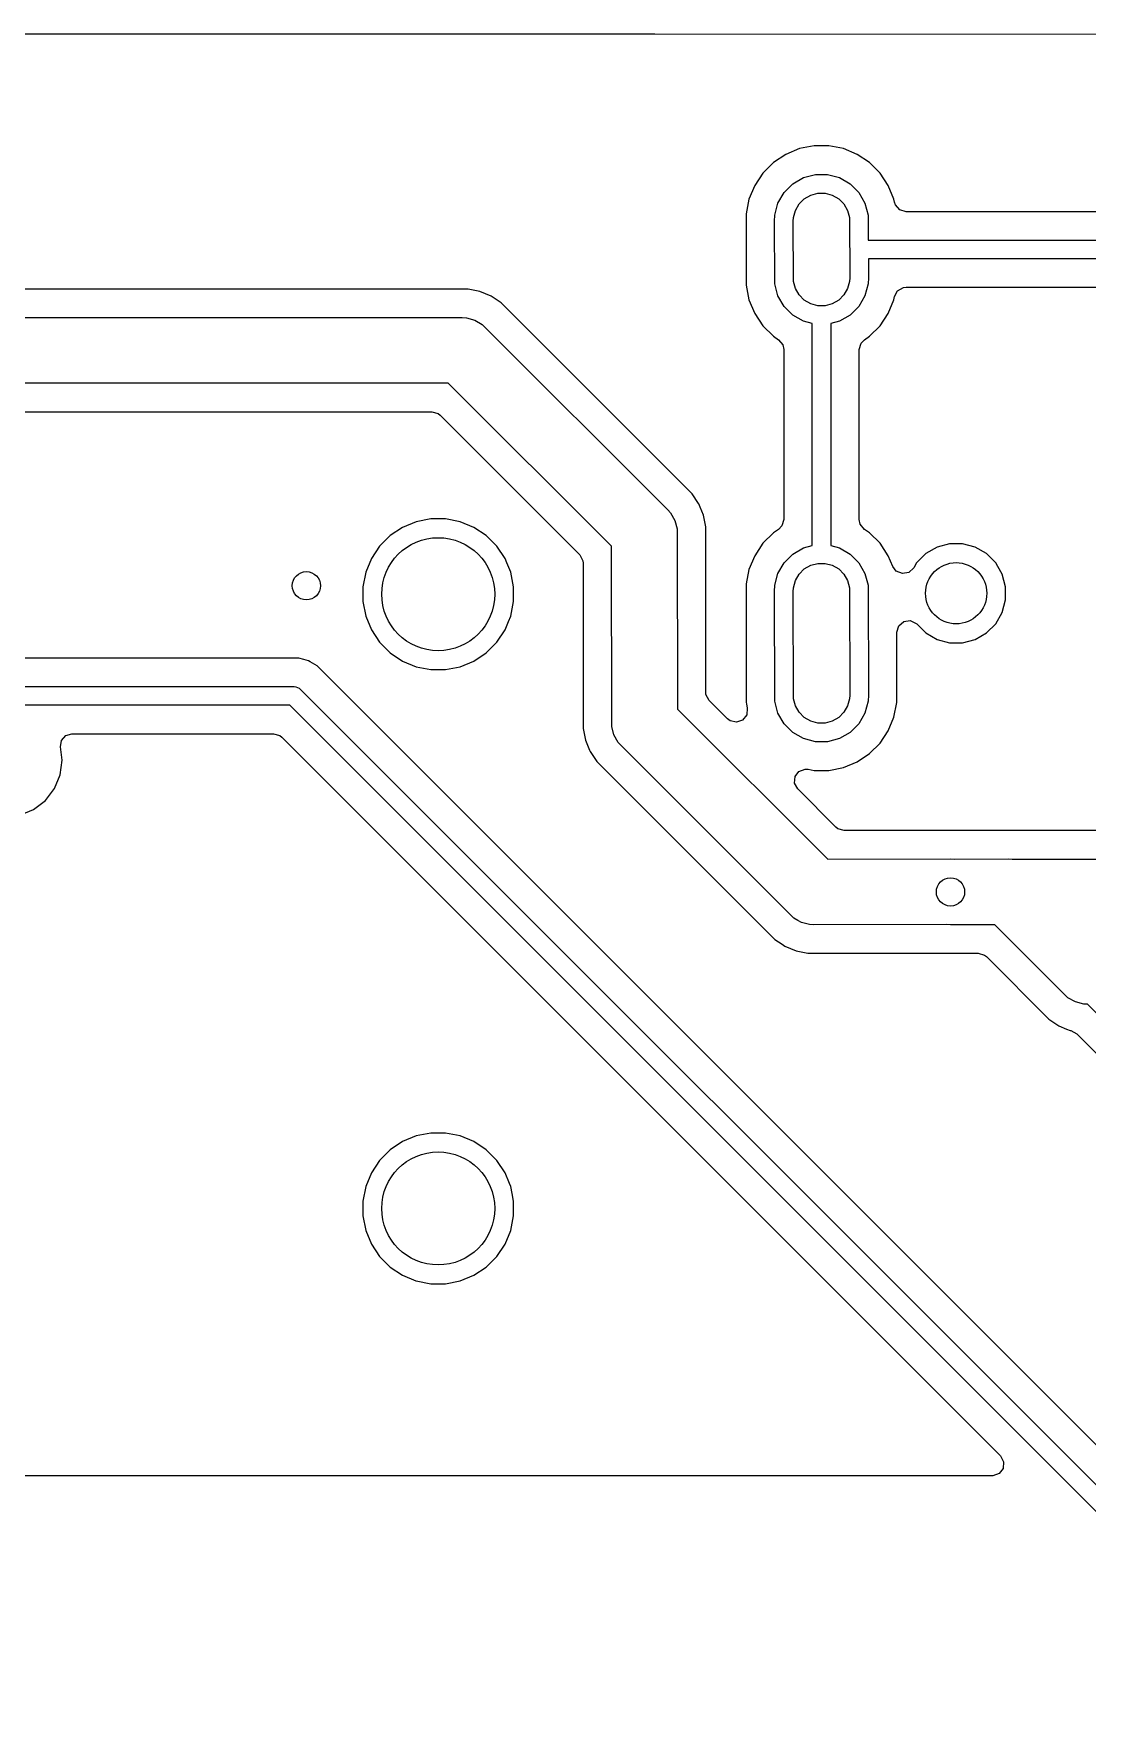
# Model space of a CAD drawing. Extents: x 0.7 to 11, y -6.1 to -1.6.
# Drawn here: x 9.972 to 10.413, y -2.312 to -1.614 of the extents above; entities that cross this region are included whole.
import ezdxf

# ---------------------------------------------------------------- set-up
doc = ezdxf.new("R2010")
doc.units = 0
doc.header["$MEASUREMENT"] = 0
doc.layers.add('BLACK', color=7, linetype='CONTINUOUS')

msp = doc.modelspace()

# ---------------------------------------------------------------- linework, layer by layer
at = {"layer": 'BLACK', "linetype": 'CONTINUOUS'}
for p, q in [((8.1803, -1.61367), (10.23229, -1.61389)), ((10.23229, -1.61389), (10.88058, -1.61396)), ((10.29278, -1.66182), (10.28704, -1.6642)), ((10.29886, -1.66061), (10.29278, -1.66182)), ((10.29278, -1.66182), (10.29278, -1.66182)), ((10.30507, -1.66061), (10.29886, -1.66061)), ((10.29886, -1.66061), (10.29886, -1.66061)), ((10.31116, -1.66182), (10.30507, -1.66061)), ((10.30507, -1.66061), (10.30507, -1.66061)), ((10.3169, -1.6642), (10.31116, -1.66182)), ((10.31116, -1.66182), (10.31116, -1.66182)), ((10.28188, -1.66765), (10.27749, -1.67204)), ((10.28704, -1.6642), (10.28188, -1.66765)), ((10.28188, -1.66765), (10.28188, -1.66765)), ((10.28704, -1.6642), (10.28704, -1.6642)), ((10.32206, -1.66765), (10.3169, -1.6642)), ((10.3169, -1.6642), (10.3169, -1.6642)), ((10.32645, -1.67204), (10.32206, -1.66765)), ((10.32206, -1.66765), (10.32206, -1.66765)), ((10.27749, -1.67204), (10.27404, -1.6772)), ((10.27749, -1.67204), (10.27749, -1.67204)), ((10.28635, -1.68014), (10.28998, -1.67651)), ((10.28998, -1.67651), (10.29444, -1.67394)), ((10.29444, -1.67394), (10.2994, -1.67261)), ((10.2994, -1.67261), (10.30454, -1.67261)), ((10.30454, -1.67261), (10.3095, -1.67394)), ((10.3095, -1.67394), (10.31395, -1.67651)), ((10.31395, -1.67651), (10.31759, -1.68014)), ((10.3299, -1.6772), (10.32645, -1.67204)), ((10.32645, -1.67204), (10.32645, -1.67204)), ((10.27166, -1.68293), (10.27045, -1.68902)), ((10.27404, -1.6772), (10.27166, -1.68293)), ((10.27166, -1.68293), (10.27166, -1.68293)), ((10.27404, -1.6772), (10.27404, -1.6772)), ((10.28378, -1.68459), (10.28635, -1.68014)), ((10.2926, -1.68494), (10.29478, -1.68276)), ((10.29478, -1.68276), (10.29745, -1.68121)), ((10.29745, -1.68121), (10.30043, -1.68042)), ((10.30043, -1.68042), (10.30351, -1.68042)), ((10.30351, -1.68042), (10.30649, -1.68121)), ((10.30649, -1.68121), (10.30916, -1.68276)), ((10.30916, -1.68276), (10.31134, -1.68494)), ((10.31759, -1.68014), (10.32016, -1.68459)), ((10.33227, -1.68293), (10.3299, -1.6772)), ((10.3299, -1.6772), (10.3299, -1.6772)), ((10.33253, -1.68424), (10.33227, -1.68293)), ((10.33227, -1.68293), (10.33227, -1.68293)), ((10.33227, -1.68293), (10.33227, -1.68293)), ((10.27045, -1.68902), (10.27045, -1.71885)), ((10.28228, -1.69213), (10.28245, -1.68956)), ((10.28245, -1.68956), (10.28378, -1.68459)), ((10.29016, -1.69213), (10.29026, -1.69058)), ((10.29026, -1.69058), (10.29106, -1.68761)), ((10.29106, -1.68761), (10.2926, -1.68494)), ((10.31134, -1.68494), (10.31288, -1.68761)), ((10.31288, -1.68761), (10.31368, -1.69058)), ((10.31368, -1.69058), (10.31378, -1.71575)), ((10.32016, -1.68459), (10.32149, -1.68956)), ((10.32149, -1.68956), (10.32155, -1.70007)), ((10.33288, -1.68532), (10.33253, -1.68424)), ((10.33468, -1.68739), (10.33288, -1.68532)), ((10.33732, -1.68817), (10.33468, -1.68739)), ((10.60677, -1.68817), (10.33732, -1.68817)), ((10.28245, -1.71832), (10.28228, -1.69213)), ((10.29026, -1.71729), (10.29016, -1.69213)), ((10.32155, -1.70007), (10.62249, -1.7)), ((10.62254, -1.7078), (10.3216, -1.70787)), ((10.3216, -1.70787), (10.32165, -1.71575)), ((10.27045, -1.71885), (10.27166, -1.72494)), ((10.28378, -1.72328), (10.28245, -1.71832)), ((10.29106, -1.72027), (10.29026, -1.71729)), ((10.31368, -1.71729), (10.31288, -1.72027)), ((10.31378, -1.71575), (10.31368, -1.71729)), ((10.32149, -1.71832), (10.32016, -1.72328)), ((10.32165, -1.71575), (10.32149, -1.71832)), ((10.15422, -1.72057), (4.98752, -1.72057)), ((10.15916, -1.72156), (10.15422, -1.72057)), ((10.15422, -1.72057), (10.15422, -1.72057)), ((10.15916, -1.72156), (10.15916, -1.72156)), ((10.16382, -1.72349), (10.15916, -1.72156)), ((10.16802, -1.72629), (10.16382, -1.72349)), ((10.27166, -1.72494), (10.27166, -1.72494)), ((10.27166, -1.72494), (10.27404, -1.73068)), ((10.28635, -1.72773), (10.28378, -1.72328)), ((10.2926, -1.72294), (10.29106, -1.72027)), ((10.29478, -1.72512), (10.2926, -1.72294)), ((10.29745, -1.72666), (10.29478, -1.72512)), ((10.30916, -1.72512), (10.30649, -1.72666)), ((10.31134, -1.72294), (10.30916, -1.72512)), ((10.31288, -1.72027), (10.31134, -1.72294)), ((10.32016, -1.72328), (10.31759, -1.72773)), ((10.3299, -1.73068), (10.33227, -1.72494)), ((10.33227, -1.72494), (10.33253, -1.72363)), ((10.33253, -1.72363), (10.33381, -1.7212)), ((10.33381, -1.7212), (10.3362, -1.71984)), ((10.3362, -1.71984), (10.33732, -1.7197)), ((10.33732, -1.7197), (10.60677, -1.7197)), ((4.98824, -1.73252), (10.15169, -1.7324)), ((10.15169, -1.7324), (10.15349, -1.73252)), ((10.15349, -1.73252), (10.15697, -1.73345)), ((10.24785, -1.80612), (10.16802, -1.72629)), ((10.16802, -1.72629), (10.16802, -1.72629)), ((10.27404, -1.73068), (10.27404, -1.73068)), ((10.27404, -1.73068), (10.27749, -1.73584)), ((10.28998, -1.73137), (10.28635, -1.72773)), ((10.29444, -1.73393), (10.28998, -1.73137)), ((10.30043, -1.72746), (10.29745, -1.72666)), ((10.30351, -1.72746), (10.30043, -1.72746)), ((10.30649, -1.72666), (10.30351, -1.72746)), ((10.31395, -1.73137), (10.3095, -1.73393)), ((10.31759, -1.72773), (10.31395, -1.73137)), ((10.32645, -1.73584), (10.3299, -1.73068)), ((10.15697, -1.73345), (10.16008, -1.73525)), ((10.16008, -1.73525), (10.2377, -1.8127)), ((10.27749, -1.73584), (10.27749, -1.73584)), ((10.27749, -1.73584), (10.28188, -1.74023)), ((10.29805, -1.7349), (10.29444, -1.73393)), ((10.29809, -1.82769), (10.29805, -1.7349)), ((10.3095, -1.73393), (10.30584, -1.73491)), ((10.30584, -1.73491), (10.30589, -1.8277)), ((10.32206, -1.74023), (10.32645, -1.73584)), ((10.28188, -1.74023), (10.28188, -1.74023)), ((10.28188, -1.74023), (10.28188, -1.74023)), ((10.28188, -1.74023), (10.28403, -1.74167)), ((10.28403, -1.74167), (10.2858, -1.74378)), ((10.2858, -1.74378), (10.2862, -1.74573)), ((10.2862, -1.74573), (10.2862, -1.81687)), ((10.31774, -1.74573), (10.31851, -1.74309)), ((10.31774, -1.81687), (10.31774, -1.74573)), ((10.31851, -1.74309), (10.31991, -1.74167)), ((10.31991, -1.74167), (10.32206, -1.74023)), ((10.14588, -1.75984), (4.99563, -1.75996)), ((10.21418, -1.828), (10.14588, -1.75984)), ((9.93554, -1.77179), (10.13906, -1.77179)), ((10.13906, -1.77179), (10.1417, -1.77257)), ((10.1417, -1.77257), (10.14251, -1.77322)), ((10.14251, -1.77322), (10.20091, -1.83162)), ((10.25054, -1.81014), (10.24785, -1.80612)), ((10.24785, -1.80612), (10.24785, -1.80612)), ((10.13863, -1.81652), (10.13254, -1.81773)), ((10.14484, -1.81652), (10.13863, -1.81652)), ((10.13863, -1.81652), (10.13863, -1.81652)), ((10.15092, -1.81773), (10.14484, -1.81652)), ((10.14484, -1.81652), (10.14484, -1.81652)), ((10.2377, -1.8127), (10.23888, -1.81405)), ((10.23888, -1.81405), (10.24068, -1.81717)), ((10.25065, -1.81031), (10.25054, -1.81014)), ((10.25118, -1.8116), (10.25065, -1.81031)), ((10.25258, -1.81497), (10.25118, -1.8116)), ((10.25356, -1.81992), (10.25258, -1.81497)), ((10.25258, -1.81497), (10.25258, -1.81497)), ((10.25258, -1.81497), (10.25258, -1.81497)), ((10.2862, -1.81687), (10.28543, -1.81951)), ((10.31814, -1.81882), (10.31774, -1.81687)), ((10.12164, -1.82355), (10.11725, -1.82794)), ((10.1268, -1.8201), (10.12164, -1.82355)), ((10.12164, -1.82355), (10.12164, -1.82355)), ((10.13254, -1.81773), (10.1268, -1.8201)), ((10.1268, -1.8201), (10.1268, -1.8201)), ((10.13254, -1.81773), (10.13254, -1.81773)), ((10.15093, -1.81773), (10.15092, -1.81773)), ((10.15666, -1.8201), (10.15093, -1.81773)), ((10.16182, -1.82355), (10.15666, -1.8201)), ((10.15666, -1.8201), (10.15666, -1.8201)), ((10.16621, -1.82794), (10.16182, -1.82355)), ((10.16182, -1.82355), (10.16182, -1.82355)), ((10.24068, -1.81717), (10.24161, -1.82064)), ((10.24161, -1.82064), (10.24161, -1.82067)), ((10.24161, -1.82067), (10.24172, -1.89601)), ((10.25356, -1.88894), (10.25356, -1.81992)), ((10.28188, -1.82237), (10.27749, -1.82676)), ((10.28403, -1.82093), (10.28188, -1.82237)), ((10.28543, -1.81951), (10.28403, -1.82093)), ((10.31991, -1.82093), (10.31814, -1.81882)), ((10.32206, -1.82237), (10.31991, -1.82093)), ((10.32645, -1.82676), (10.32206, -1.82237)), ((10.11725, -1.82794), (10.1138, -1.8331)), ((10.11725, -1.82794), (10.11725, -1.82794)), ((10.16966, -1.8331), (10.16621, -1.82794)), ((10.16621, -1.82794), (10.16621, -1.82794)), ((10.21429, -1.90337), (10.21418, -1.828)), ((10.27749, -1.82676), (10.27404, -1.83192)), ((10.27749, -1.82676), (10.27749, -1.82676)), ((10.28998, -1.83123), (10.29444, -1.82866)), ((10.29444, -1.82866), (10.29809, -1.82769)), ((10.30589, -1.8277), (10.3095, -1.82866)), ((10.3095, -1.82866), (10.31395, -1.83123)), ((10.3299, -1.83192), (10.32645, -1.82676)), ((10.32645, -1.82676), (10.32645, -1.82676)), ((10.35028, -1.82836), (10.34556, -1.83108)), ((10.35554, -1.82695), (10.35028, -1.82836)), ((10.35028, -1.82836), (10.35028, -1.82836)), ((10.36099, -1.82695), (10.35554, -1.82695)), ((10.36625, -1.82836), (10.36099, -1.82695)), ((10.37097, -1.83108), (10.36625, -1.82836)), ((10.36625, -1.82836), (10.36625, -1.82836)), ((10.36625, -1.82836), (10.36625, -1.82836)), ((10.1138, -1.8331), (10.11143, -1.83884)), ((10.1138, -1.8331), (10.1138, -1.8331)), ((10.17042, -1.83493), (10.16966, -1.8331)), ((10.16966, -1.8331), (10.16966, -1.8331)), ((10.17204, -1.83884), (10.17042, -1.83493)), ((10.20091, -1.83162), (10.20223, -1.83403)), ((10.20223, -1.83403), (10.20234, -1.83507)), ((10.20234, -1.83507), (10.20234, -1.9041)), ((10.27166, -1.83766), (10.27045, -1.84375)), ((10.27404, -1.83192), (10.27166, -1.83766)), ((10.27166, -1.83766), (10.27166, -1.83766)), ((10.27404, -1.83192), (10.27404, -1.83192)), ((10.28378, -1.83932), (10.28635, -1.83487)), ((10.28635, -1.83487), (10.28998, -1.83123)), ((10.2926, -1.83966), (10.29478, -1.83748)), ((10.29478, -1.83748), (10.29745, -1.83594)), ((10.29745, -1.83594), (10.30043, -1.83514)), ((10.30043, -1.83514), (10.30351, -1.83514)), ((10.30351, -1.83514), (10.30649, -1.83594)), ((10.30649, -1.83594), (10.30916, -1.83748)), ((10.30916, -1.83748), (10.31134, -1.83966)), ((10.31395, -1.83123), (10.31759, -1.83487)), ((10.31759, -1.83487), (10.32016, -1.83932)), ((10.33177, -1.83645), (10.3299, -1.83192)), ((10.3299, -1.83192), (10.3299, -1.83192)), ((10.33326, -1.83841), (10.33177, -1.83645)), ((10.34051, -1.83702), (10.33852, -1.83892)), ((10.34171, -1.83493), (10.34051, -1.83702)), ((10.34556, -1.83108), (10.34171, -1.83493)), ((10.34171, -1.83493), (10.34171, -1.83493)), ((10.34556, -1.83108), (10.34556, -1.83108)), ((10.37482, -1.83493), (10.37097, -1.83108)), ((10.37097, -1.83108), (10.37097, -1.83108)), ((10.37573, -1.8365), (10.37482, -1.83493)), ((10.37482, -1.83493), (10.37482, -1.83493)), ((10.37755, -1.83965), (10.37573, -1.8365)), ((10.11143, -1.83884), (10.11022, -1.84493)), ((10.11143, -1.83884), (10.11143, -1.83884)), ((10.17325, -1.84491), (10.17204, -1.83884)), ((10.27045, -1.84375), (10.27045, -1.84375)), ((10.27045, -1.84375), (10.27045, -1.89326)), ((10.28228, -1.84685), (10.28245, -1.84428)), ((10.28245, -1.84428), (10.28378, -1.83932)), ((10.29026, -1.84531), (10.29106, -1.84233)), ((10.29106, -1.84233), (10.2926, -1.83966)), ((10.31134, -1.83966), (10.31288, -1.84233)), ((10.31288, -1.84233), (10.31368, -1.84531)), ((10.32016, -1.83932), (10.32149, -1.84428)), ((10.32149, -1.84428), (10.32165, -1.89016)), ((10.33582, -1.83944), (10.33326, -1.83841)), ((10.33852, -1.83892), (10.33582, -1.83944)), ((10.37896, -1.84491), (10.37755, -1.83965)), ((10.11022, -1.84493), (10.11022, -1.85114)), ((10.11022, -1.85114), (10.11143, -1.85722)), ((10.17204, -1.85722), (10.17325, -1.85114)), ((10.17325, -1.84493), (10.17325, -1.84491)), ((10.17325, -1.85114), (10.17325, -1.84493)), ((10.17325, -1.84493), (10.17325, -1.84493)), ((10.17325, -1.84493), (10.17325, -1.84493)), ((10.28245, -1.89273), (10.28228, -1.84685)), ((10.29016, -1.84685), (10.29026, -1.84531)), ((10.29026, -1.8917), (10.29016, -1.84685)), ((10.31368, -1.84531), (10.31378, -1.89016)), ((10.37755, -1.85562), (10.37896, -1.85036)), ((10.37896, -1.85), (10.37896, -1.84491)), ((10.37896, -1.85036), (10.37896, -1.85)), ((10.11143, -1.85722), (10.11143, -1.85722)), ((10.11143, -1.85722), (10.1138, -1.86296)), ((10.17111, -1.85946), (10.17204, -1.85722)), ((10.37482, -1.86034), (10.37755, -1.85562)), ((10.1138, -1.86296), (10.1138, -1.86296)), ((10.1138, -1.86296), (10.11725, -1.86812)), ((10.16621, -1.86812), (10.16966, -1.86296)), ((10.16966, -1.86296), (10.1697, -1.86287)), ((10.1697, -1.86287), (10.17111, -1.85946)), ((10.33348, -1.8639), (10.33426, -1.86126)), ((10.33348, -1.89326), (10.33348, -1.8639)), ((10.33426, -1.86126), (10.33634, -1.85946)), ((10.33634, -1.85946), (10.33906, -1.85907)), ((10.33906, -1.85907), (10.34156, -1.86021)), ((10.34156, -1.86021), (10.34182, -1.86045)), ((10.34182, -1.86045), (10.34556, -1.86419)), ((10.34556, -1.86419), (10.35028, -1.86692)), ((10.36625, -1.86692), (10.37097, -1.86419)), ((10.37097, -1.86419), (10.37482, -1.86034)), ((10.11725, -1.86812), (10.11725, -1.86812)), ((10.11725, -1.86812), (10.12164, -1.87251)), ((10.12164, -1.87251), (10.12164, -1.87251)), ((10.12164, -1.87251), (10.1268, -1.87596)), ((10.15666, -1.87596), (10.16182, -1.87251)), ((10.16182, -1.87251), (10.16621, -1.86812)), ((10.35028, -1.86692), (10.35554, -1.86833)), ((10.35554, -1.86833), (10.35554, -1.86833)), ((10.35554, -1.86833), (10.36099, -1.86833)), ((10.36099, -1.86833), (10.36625, -1.86692)), ((10.36099, -1.86833), (10.36099, -1.86833)), ((10.08351, -1.87478), (9.46223, -1.87478)), ((10.08552, -1.87532), (10.08351, -1.87478)), ((10.08351, -1.87478), (10.08351, -1.87478)), ((10.08752, -1.87586), (10.08552, -1.87532)), ((10.0882, -1.87625), (10.08752, -1.87586)), ((10.09112, -1.87793), (10.0882, -1.87625)), ((10.44569, -2.2325), (10.09112, -1.87793)), ((10.1268, -1.87596), (10.1268, -1.87596)), ((10.1268, -1.87596), (10.13254, -1.87834)), ((10.13254, -1.87834), (10.13254, -1.87834)), ((10.13254, -1.87834), (10.13863, -1.87955)), ((10.13863, -1.87955), (10.13863, -1.87955)), ((10.13863, -1.87955), (10.13863, -1.87955)), ((10.13863, -1.87955), (10.14484, -1.87955)), ((10.14484, -1.87955), (10.15093, -1.87834)), ((10.14484, -1.87955), (10.14484, -1.87955)), ((10.15093, -1.87834), (10.15666, -1.87596)), ((5.55103, -1.88669), (10.08144, -1.88661)), ((10.08144, -1.88661), (10.08221, -1.88669)), ((10.08221, -1.88669), (10.08363, -1.88728)), ((10.08363, -1.88728), (10.43585, -2.2394)), ((10.25367, -1.88998), (10.25356, -1.88894)), ((10.25499, -1.8924), (10.25367, -1.88998)), ((10.2627, -1.9001), (10.25499, -1.8924)), ((10.27045, -1.89326), (10.27056, -1.89381)), ((10.28378, -1.89769), (10.28245, -1.89273)), ((10.29106, -1.89468), (10.29026, -1.8917)), ((10.31368, -1.8917), (10.31288, -1.89468)), ((10.31378, -1.89016), (10.31368, -1.8917)), ((10.32149, -1.89273), (10.32016, -1.89769)), ((10.32165, -1.89016), (10.32149, -1.89273)), ((10.33227, -1.89935), (10.33348, -1.89326)), ((10.07973, -1.89441), (5.54714, -1.89449)), ((10.42913, -2.24371), (10.07973, -1.89441)), ((10.24172, -1.89601), (10.30462, -1.95876)), ((10.26373, -1.90089), (10.2627, -1.9001)), ((10.269, -1.90061), (10.26641, -1.90152)), ((10.27069, -1.89844), (10.269, -1.90061)), ((10.27056, -1.89381), (10.27094, -1.8957)), ((10.27094, -1.8957), (10.27069, -1.89844)), ((10.28635, -1.90214), (10.28378, -1.89769)), ((10.2926, -1.89735), (10.29106, -1.89468)), ((10.29478, -1.89953), (10.2926, -1.89735)), ((10.29745, -1.90107), (10.29478, -1.89953)), ((10.30916, -1.89953), (10.30649, -1.90107)), ((10.31134, -1.89735), (10.30916, -1.89953)), ((10.31288, -1.89468), (10.31134, -1.89735)), ((10.32016, -1.89769), (10.31759, -1.90214)), ((10.3299, -1.90509), (10.33227, -1.89935)), ((9.98418, -1.90912), (9.986, -1.90706)), ((9.986, -1.90706), (9.98859, -1.90632)), ((9.98859, -1.90632), (10.07288, -1.90632)), ((10.07288, -1.90632), (10.07552, -1.90709)), ((10.07552, -1.90709), (10.07634, -1.90775)), ((10.20234, -1.9041), (10.20305, -1.90764)), ((10.20305, -1.90764), (10.20305, -1.90764)), ((10.20305, -1.90764), (10.20333, -1.90904)), ((10.21522, -1.90685), (10.21429, -1.90337)), ((10.21702, -1.90996), (10.21522, -1.90685)), ((10.26641, -1.90152), (10.26373, -1.90089)), ((10.28998, -1.90577), (10.28635, -1.90214)), ((10.29444, -1.90834), (10.28998, -1.90577)), ((10.30043, -1.90187), (10.29745, -1.90107)), ((10.30351, -1.90187), (10.30043, -1.90187)), ((10.30649, -1.90107), (10.30351, -1.90187)), ((10.31395, -1.90577), (10.3095, -1.90834)), ((10.31759, -1.90214), (10.31395, -1.90577)), ((10.32645, -1.91025), (10.3299, -1.90509)), ((9.98375, -1.91184), (9.98418, -1.90912)), ((9.98419, -1.91517), (9.98375, -1.91184)), ((10.07634, -1.90775), (10.37677, -2.20818)), ((10.20333, -1.90904), (10.20333, -1.90904)), ((10.20333, -1.90904), (10.20504, -1.91318)), ((10.20504, -1.91318), (10.20526, -1.91371)), ((10.20526, -1.91371), (10.20806, -1.9179)), ((10.21821, -1.91132), (10.21702, -1.90996)), ((10.29041, -1.98336), (10.21821, -1.91132)), ((10.2994, -1.90967), (10.29444, -1.90834)), ((10.30454, -1.90967), (10.2994, -1.90967)), ((10.3095, -1.90834), (10.30454, -1.90967)), ((10.3169, -1.91809), (10.32206, -1.91464)), ((10.32206, -1.91464), (10.32645, -1.91025)), ((9.98366, -1.92349), (9.98448, -1.91732)), ((9.98448, -1.91732), (9.98419, -1.91517)), ((10.20806, -1.9179), (10.20806, -1.9179)), ((10.20806, -1.9179), (10.20806, -1.9179)), ((10.20806, -1.9179), (10.28249, -1.99233)), ((10.29255, -1.92207), (10.29513, -1.92111)), ((10.29513, -1.92111), (10.29643, -1.92119)), ((10.29643, -1.92119), (10.29886, -1.92167)), ((10.29886, -1.92167), (10.29886, -1.92167)), ((10.29886, -1.92167), (10.30507, -1.92167)), ((10.30507, -1.92167), (10.31116, -1.92046)), ((10.30507, -1.92167), (10.30507, -1.92167)), ((10.31116, -1.92046), (10.3169, -1.91809)), ((9.98128, -1.92925), (9.98366, -1.92349)), ((10.29071, -1.92701), (10.2909, -1.92427)), ((10.29203, -1.92943), (10.29071, -1.92701)), ((10.2909, -1.92427), (10.29255, -1.92207)), ((9.97255, -1.93797), (9.97749, -1.93418)), ((9.97749, -1.93418), (9.98128, -1.92925)), ((10.308, -1.9454), (10.29203, -1.92943)), ((9.9668, -1.94036), (9.97255, -1.93797)), ((10.30881, -1.94606), (10.308, -1.9454)), ((10.31145, -1.94683), (10.30881, -1.94606)), ((10.54524, -1.94683), (10.31145, -1.94683)), ((10.30462, -1.95876), (10.35591, -1.95866)), ((10.35591, -1.95866), (10.35747, -1.95876)), ((10.35747, -1.95876), (10.38011, -1.95866)), ((10.38011, -1.95866), (10.38166, -1.95876)), ((10.38166, -1.95876), (10.55225, -1.95866)), ((10.29043, -1.98337), (10.29041, -1.98336)), ((10.29213, -1.98435), (10.29043, -1.98337)), ((10.29355, -1.98517), (10.29213, -1.98435)), ((10.29702, -1.9861), (10.29355, -1.98517)), ((10.29882, -1.98622), (10.29702, -1.9861)), ((10.35421, -1.98611), (10.29882, -1.98622)), ((10.35591, -1.98622), (10.35421, -1.98611)), ((10.37441, -1.98621), (10.35591, -1.98622)), ((10.405, -2.01665), (10.37441, -1.98621)), ((10.28249, -1.99233), (10.28249, -1.99233)), ((10.28249, -1.99233), (10.28548, -1.99433)), ((10.28548, -1.99433), (10.28669, -1.99514)), ((10.28669, -1.99514), (10.29135, -1.99707)), ((10.29135, -1.99707), (10.29135, -1.99707)), ((10.29135, -1.99707), (10.29135, -1.99707)), ((10.29135, -1.99707), (10.2963, -1.99805)), ((10.2963, -1.99805), (10.2963, -1.99805)), ((10.2963, -1.99805), (10.35338, -1.99805)), ((10.35338, -1.99805), (10.36748, -1.99805)), ((10.36748, -1.99805), (10.37012, -1.99883)), ((10.37012, -1.99883), (10.37093, -1.99948)), ((10.37093, -1.99948), (10.39706, -2.02561)), ((10.40811, -2.01845), (10.405, -2.01665)), ((10.41159, -2.01938), (10.40811, -2.01845)), ((10.41313, -2.01938), (10.41159, -2.01938)), ((10.70276, -2.30875), (10.41313, -2.01938)), ((10.39706, -2.02561), (10.39706, -2.02561)), ((10.39706, -2.02561), (10.39706, -2.02561)), ((10.39706, -2.02561), (10.39706, -2.02561)), ((10.39706, -2.02561), (10.40125, -2.02842)), ((10.40125, -2.02842), (10.40125, -2.02842)), ((10.40125, -2.02842), (10.40446, -2.02974)), ((10.40446, -2.02974), (10.40592, -2.03035)), ((10.40592, -2.03035), (10.40627, -2.03042)), ((10.40627, -2.03042), (10.40871, -2.03169)), ((10.40871, -2.03169), (10.40877, -2.03175)), ((10.40877, -2.03175), (10.6895, -2.31248)), ((10.13254, -2.07442), (10.1268, -2.0768)), ((10.13863, -2.07321), (10.13254, -2.07442)), ((10.13254, -2.07442), (10.13254, -2.07442)), ((10.14484, -2.07321), (10.13863, -2.07321)), ((10.13863, -2.07321), (10.13863, -2.07321)), ((10.15092, -2.07442), (10.14484, -2.07321)), ((10.14484, -2.07321), (10.14484, -2.07321)), ((10.15093, -2.07442), (10.15092, -2.07442)), ((10.15666, -2.0768), (10.15093, -2.07442)), ((10.12164, -2.08024), (10.11725, -2.08463)), ((10.1268, -2.0768), (10.12164, -2.08024)), ((10.12164, -2.08024), (10.12164, -2.08024)), ((10.1268, -2.0768), (10.1268, -2.0768)), ((10.16182, -2.08024), (10.15666, -2.0768)), ((10.15666, -2.0768), (10.15666, -2.0768)), ((10.16621, -2.08463), (10.16182, -2.08024)), ((10.16182, -2.08024), (10.16182, -2.08024)), ((10.11725, -2.08463), (10.1138, -2.0898)), ((10.11725, -2.08463), (10.11725, -2.08463)), ((10.16966, -2.0898), (10.16621, -2.08463)), ((10.16621, -2.08463), (10.16621, -2.08463)), ((10.11143, -2.09553), (10.11022, -2.10162)), ((10.1138, -2.0898), (10.11143, -2.09553)), ((10.11143, -2.09553), (10.11143, -2.09553)), ((10.1138, -2.0898), (10.1138, -2.0898)), ((10.17151, -2.09426), (10.16966, -2.0898)), ((10.16966, -2.0898), (10.16966, -2.0898)), ((10.17204, -2.09553), (10.17151, -2.09426)), ((10.17261, -2.09843), (10.17204, -2.09553)), ((10.11022, -2.10162), (10.11022, -2.10783)), ((10.17325, -2.10162), (10.17261, -2.09843)), ((10.17325, -2.10783), (10.17325, -2.10162)), ((10.17325, -2.10162), (10.17325, -2.10162)), ((10.17325, -2.10162), (10.17325, -2.10162)), ((10.11022, -2.10783), (10.11143, -2.11392)), ((10.17204, -2.11392), (10.17325, -2.10783)), ((10.11143, -2.11392), (10.11143, -2.11392)), ((10.11143, -2.11392), (10.1138, -2.11965)), ((10.16966, -2.11965), (10.17204, -2.11392)), ((10.1138, -2.11965), (10.1138, -2.11965)), ((10.1138, -2.11965), (10.11725, -2.12481)), ((10.16621, -2.12481), (10.16966, -2.11965)), ((10.11725, -2.12481), (10.11725, -2.12481)), ((10.11725, -2.12481), (10.12164, -2.1292)), ((10.12164, -2.1292), (10.12164, -2.1292)), ((10.12164, -2.1292), (10.1268, -2.13265)), ((10.15666, -2.13265), (10.16182, -2.1292)), ((10.16182, -2.1292), (10.16621, -2.12481)), ((10.1268, -2.13265), (10.1268, -2.13265)), ((10.1268, -2.13265), (10.1324, -2.13497)), ((10.1324, -2.13497), (10.13254, -2.13503)), ((10.13254, -2.13503), (10.13863, -2.13624)), ((10.13863, -2.13624), (10.13863, -2.13624)), ((10.13863, -2.13624), (10.13863, -2.13624)), ((10.13863, -2.13624), (10.14484, -2.13624)), ((10.14484, -2.13624), (10.15093, -2.13503)), ((10.14484, -2.13624), (10.14484, -2.13624)), ((10.15093, -2.13503), (10.15666, -2.13265)), ((10.37677, -2.20818), (10.37809, -2.2106)), ((10.37789, -2.21334), (10.37624, -2.21554)), ((10.37809, -2.2106), (10.37789, -2.21334)), ((10.37332, -2.21652), (9.09977, -2.21652)), ((10.37367, -2.2165), (10.37332, -2.21652)), ((10.37624, -2.21554), (10.37367, -2.2165))]:
    msp.add_line(p, q, dxfattribs=at)
at = {"layer": 'BLACK'}
for centre, radius in [((10.14173, -1.84803), 0.02362), ((10.35827, -1.84764), 0.0128), ((10.08661, -1.84449), 0.00591), ((10.35591, -1.97244), 0.00591), ((10.14173, -2.10472), 0.02362)]:
    msp.add_circle(centre, radius, dxfattribs=at)

doc.saveas('drawing.dxf')
